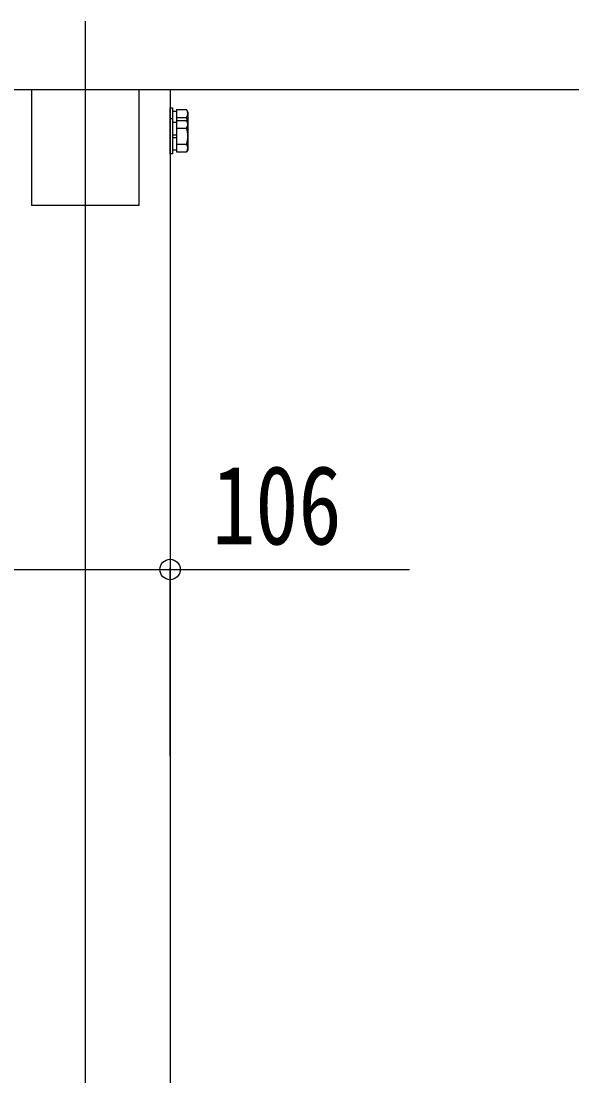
# Model space of a CAD drawing. Units: millimetres, scale not verified. Extents: x -6308 to 6308, y -4455 to 4455.
# Drawn here: x -4104 to -3760, y 416 to 1075 of the extents above; entities that cross this region are included whole.
import ezdxf
from ezdxf.enums import TextEntityAlignment as Align

# ---------------------------------------------------------------- set-up
doc = ezdxf.new("R2010")
doc.units = ezdxf.units.MM
doc.header["$LTSCALE"] = 30
for name, color, linetype in [('0-2_YKK_12', 2, 'Continuous'), ('0-3_YKK_13', 4, 'Continuous'), ('0-4_YKK_A1', 4, 'Continuous'), ('0-5_YKK_D', 6, 'Continuous')]:
    doc.layers.add(name, color=color, linetype=linetype)
doc.styles.add('ＭＳ ゴシック', font='')
doc.styles.get('ＭＳ ゴシック').set_extended_font_data('MS Gothic')

msp = doc.modelspace()

# ---------------------------------------------------------------- linework, layer by layer
at = {"layer": '0-2_YKK_12'}
msp.add_line((-4064.35, 1074.93), (-4064.35, -2221.49), dxfattribs=at)
at = {"layer": '0-3_YKK_13'}
for p, q in [((-4097.85, 1032.21), (-4097.85, 959.64)), ((-4009.75, 1018.57), (-4007.25, 1018.57)), ((-4009.75, 1018.57), (-4009.75, 1014.02)), ((-4007.25, 1019.64), (-4001.01, 1019.64)), ((-4007.25, 1019.64), (-4007.25, 1012.84)), ((-4000.25, 1018.32), (-4001.01, 1019.64)), ((-4000.25, 1018.32), (-4000.25, 1011.52)), ((-4009.75, 1011.77), (-4007.25, 1011.77)), ((-4009.75, 1011.77), (-4009.75, 994.27)), ((-4007.25, 1014.73), (-4001.01, 1014.73)), ((-4007.25, 1012.84), (-4001.01, 1012.84)), ((-4007.25, 1012.84), (-4007.25, 993.21)), ((-4000.25, 1011.52), (-4001.01, 1012.84)), ((-4000.25, 1011.52), (-4000.25, 994.52)), ((-4009.75, 1003.77), (-4007.25, 1003.77)), ((-4009.75, 1002.27), (-4007.25, 1002.27)), ((-4007.25, 1007.93), (-4001.01, 1007.93)), ((-4007.25, 998.12), (-4001.01, 998.12)), ((-4007.25, 994.27), (-4009.75, 994.27)), ((-4007.25, 993.21), (-4001.01, 993.21)), ((-4000.25, 994.52), (-4001.01, 993.21))]:
    msp.add_line(p, q, dxfattribs=at)
for points in [[(-4030.85, 1032.21), (-4030.85, 959.64), (-4097.85, 959.64)], [(-4011.35, 1014.02), (-4011.35, 1020.82), (-4009.75, 1020.82), (-4009.75, 1014.02)]]:
    msp.add_lwpolyline(points, dxfattribs=at)
msp.add_lwpolyline([(-4011.35, 992.02), (-4011.35, 1014.02), (-4009.75, 1014.02), (-4009.75, 992.02)], close=True, dxfattribs=at)
for centre, radius, start, end in [((-4004.6, 1017.19), 4.34, 325.61575, 34.38425), ((-4016.49, 1009.82), 16.24, 6.68788, 17.58795), ((-4004.6, 1010.39), 4.34, 325.61575, 34.38425), ((-4016.49, 1003.02), 16.24, 342.41205, 17.58795), ((-4004.6, 995.66), 4.34, 325.61575, 34.38425)]:
    msp.add_arc(centre, radius, start, end, dxfattribs=at)
at = {"layer": '0-4_YKK_A1'}
for p, q in [((-4452.35, 1032.21), (-156.35, 1032.21)), ((-4011.35, 1032.23), (-4011.35, -906.5))]:
    msp.add_line(p, q, dxfattribs=at)
at = {"layer": '0-5_YKK_D'}
msp.add_line((-4011.35, 615.52), (-4011.35, 733.21), dxfattribs=at)
msp.add_lwpolyline([(-4117.35, 732.21), (-4011.35, 732.21), (-3861.85, 732.21)], dxfattribs=at)
msp.add_circle((-4011.35, 732.21), 6.38, dxfattribs=at)

# ---------------------------------------------------------------- texts
at = {"layer": '0-5_YKK_D', "style": 'ＭＳ ゴシック', "width": 0.8}
msp.add_text('106', height=49.49, dxfattribs=at).set_placement((-3985.05, 733.01), align=Align.BOTTOM_LEFT)

doc.saveas('drawing.dxf')
